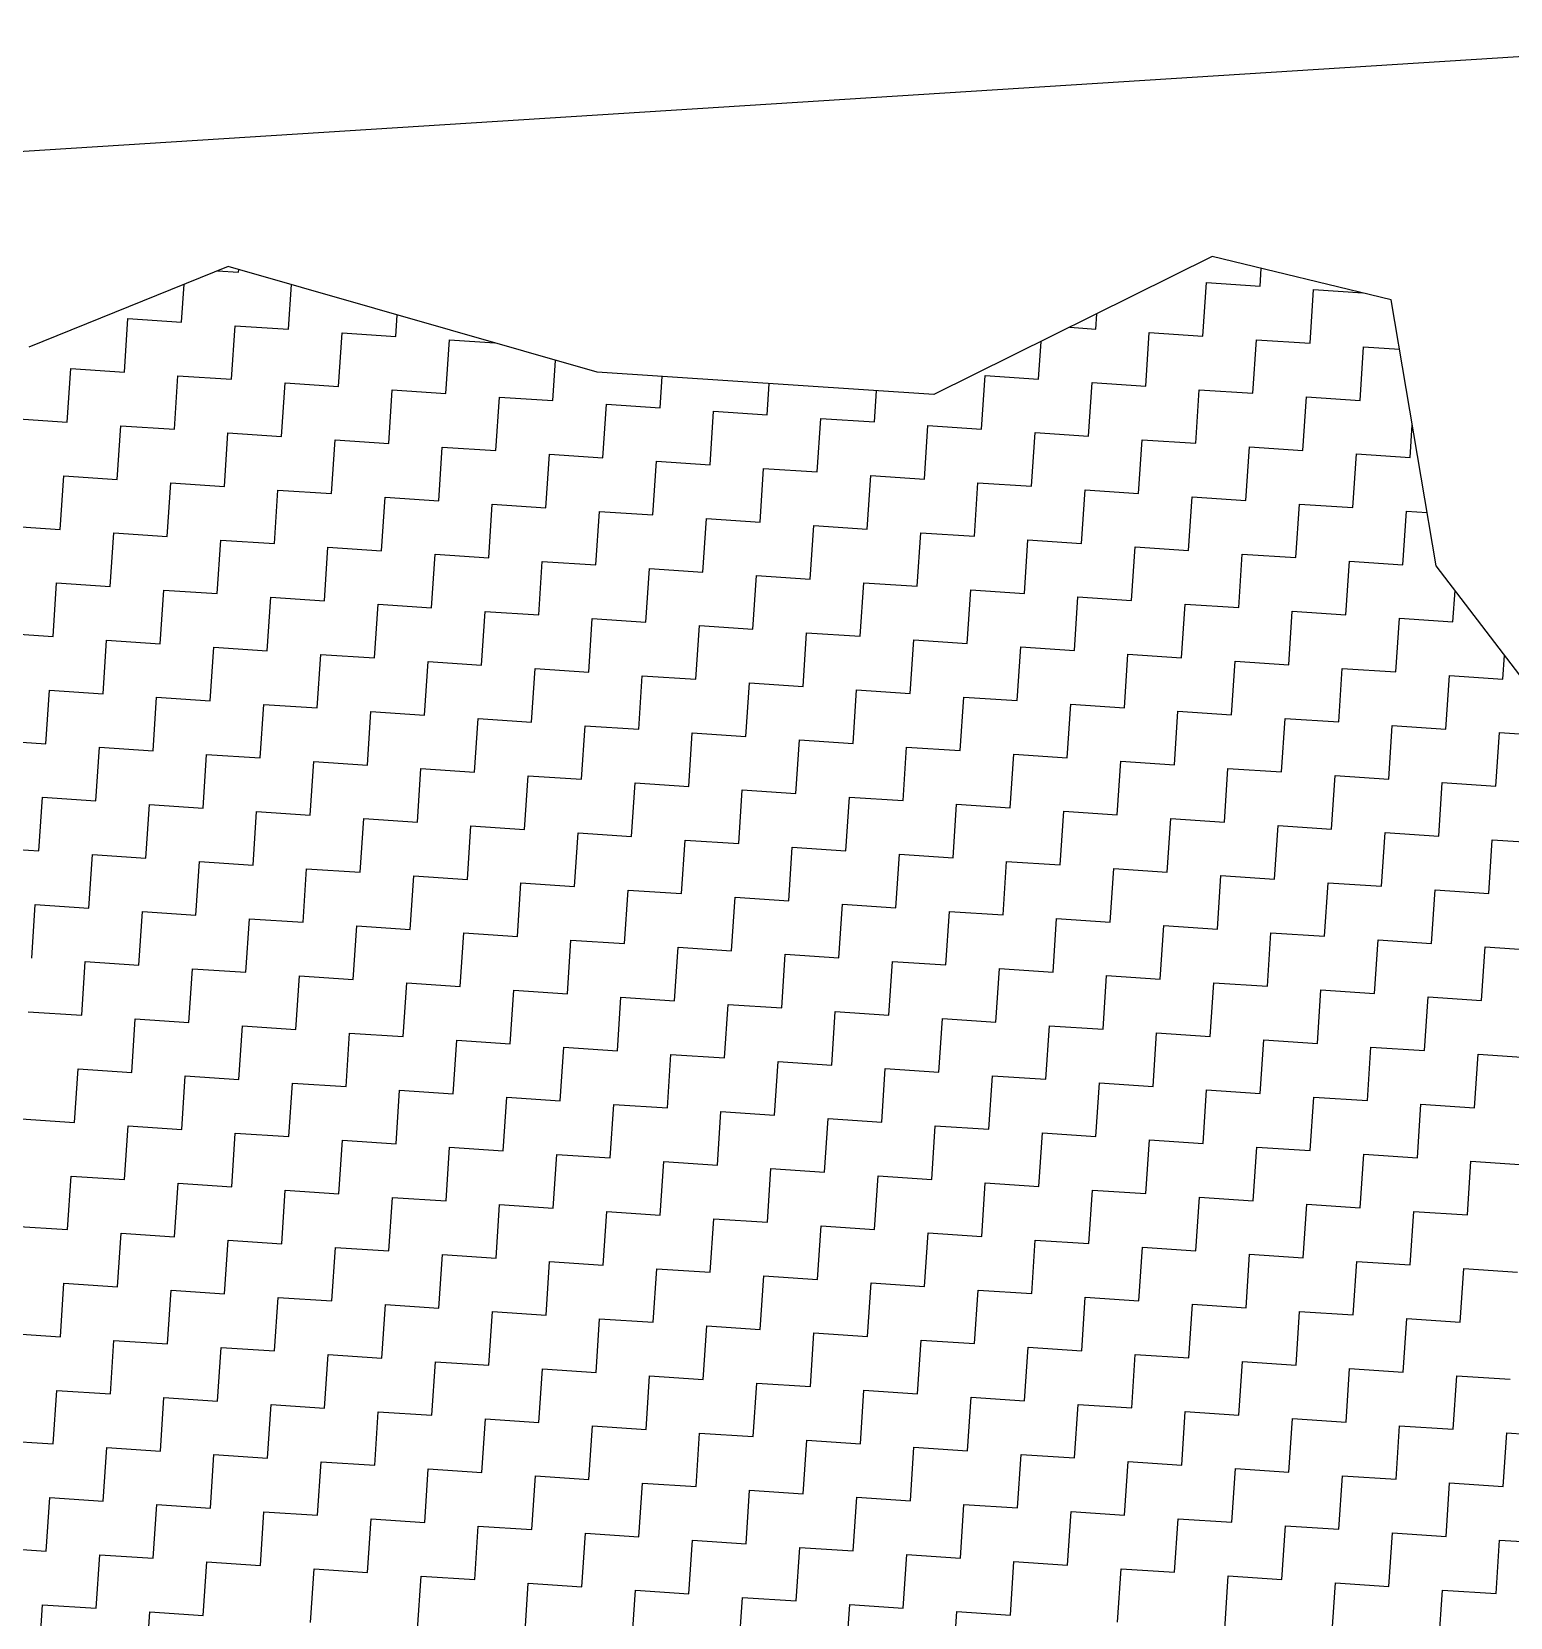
# Model space of a CAD drawing. Header units: metres. Extents: x 286068 to 287358, y 2005630 to 2007098.
# Drawn here: x 286304.6 to 286394, y 2006341.9 to 2006437.8 of the extents above; entities that cross this region are included whole.
import ezdxf

# ---------------------------------------------------------------- set-up
doc = ezdxf.new("R2010")
doc.units = ezdxf.units.M
doc.layers.add('POLY_HATCH', color=12, linetype='Continuous')
doc.layers.add('V_BOUND_LINE', color=7, linetype='Continuous')

msp = doc.modelspace()

# ---------------------------------------------------------------- linework, layer by layer
at = {"layer": 'POLY_HATCH'}
for p, q in [((286316.467, 2006423.641), (286304.392, 2006418.76)), ((286338.784, 2006417.235), (286316.467, 2006423.641)), ((286376.015, 2006424.233), (286359.162, 2006415.882)), ((286386.834, 2006421.621), (286376.015, 2006424.233)), ((286389.556, 2006405.53), (286386.834, 2006421.621)), ((286359.162, 2006415.882), (286338.784, 2006417.235)), ((286404.204, 2006386.374), (286389.556, 2006405.53))]:
    msp.add_line(p, q, dxfattribs=at)
at = {"layer": 'POLY_HATCH', "linetype": 'Continuous'}
for p, q in [((286315.822, 2006423.38), (286317.091, 2006423.296)), ((286317.091, 2006423.296), (286317.102, 2006423.458)), ((286378.901, 2006422.449), (286378.972, 2006423.519)), ((286313.634, 2006420.269), (286313.786, 2006422.557)), ((286320.118, 2006419.839), (286320.297, 2006422.541)), ((286375.444, 2006419.422), (286375.659, 2006422.664)), ((286375.659, 2006422.664), (286378.901, 2006422.449)), ((286381.928, 2006418.992), (286382.143, 2006422.233)), ((286382.143, 2006422.233), (286385.116, 2006422.036)), ((286368.96, 2006419.852), (286369.021, 2006420.767)), ((286310.177, 2006417.242), (286310.392, 2006420.484)), ((286310.392, 2006420.484), (286313.634, 2006420.269)), ((286316.661, 2006416.812), (286316.876, 2006420.054)), ((286316.876, 2006420.054), (286320.118, 2006419.839)), ((286326.601, 2006419.408), (286326.688, 2006420.707)), ((286367.386, 2006419.957), (286368.96, 2006419.852)), ((286323.144, 2006416.382), (286323.36, 2006419.623)), ((286323.36, 2006419.623), (286326.601, 2006419.408)), ((286329.628, 2006415.951), (286329.843, 2006419.193)), ((286329.843, 2006419.193), (286332.598, 2006419.01)), ((286365.503, 2006416.826), (286365.654, 2006419.099)), ((286371.987, 2006416.395), (286372.202, 2006419.637)), ((286372.202, 2006419.637), (286375.444, 2006419.422)), ((286378.471, 2006415.965), (286378.686, 2006419.207)), ((286378.686, 2006419.207), (286381.928, 2006418.992)), ((286336.112, 2006415.521), (286336.273, 2006417.955)), ((286384.954, 2006415.535), (286385.17, 2006418.776)), ((286385.17, 2006418.776), (286387.34, 2006418.632)), ((286306.72, 2006414.216), (286306.935, 2006417.458)), ((286306.935, 2006417.458), (286310.177, 2006417.242)), ((286313.204, 2006413.785), (286313.419, 2006417.027)), ((286313.419, 2006417.027), (286316.661, 2006416.812)), ((286342.595, 2006415.09), (286342.72, 2006416.973)), ((286362.046, 2006413.799), (286362.262, 2006417.041)), ((286362.262, 2006417.041), (286365.503, 2006416.826)), ((286319.687, 2006413.355), (286319.903, 2006416.597)), ((286319.903, 2006416.597), (286323.144, 2006416.382)), ((286326.171, 2006412.925), (286326.386, 2006416.166)), ((286326.386, 2006416.166), (286329.628, 2006415.951)), ((286349.079, 2006414.66), (286349.204, 2006416.543)), ((286355.563, 2006414.23), (286355.688, 2006416.112)), ((286368.53, 2006413.369), (286368.745, 2006416.611)), ((286368.745, 2006416.611), (286371.987, 2006416.395)), ((286375.014, 2006412.938), (286375.229, 2006416.18)), ((286375.229, 2006416.18), (286378.471, 2006415.965)), ((286332.655, 2006412.494), (286332.87, 2006415.736)), ((286332.87, 2006415.736), (286336.112, 2006415.521)), ((286339.138, 2006412.064), (286339.354, 2006415.306)), ((286339.354, 2006415.306), (286342.595, 2006415.09)), ((286381.497, 2006412.508), (286381.713, 2006415.75)), ((286381.713, 2006415.75), (286384.954, 2006415.535)), ((286303.478, 2006414.431), (286306.72, 2006414.216)), ((286345.622, 2006411.633), (286345.837, 2006414.875)), ((286345.837, 2006414.875), (286349.079, 2006414.66)), ((286352.106, 2006411.203), (286352.321, 2006414.445)), ((286352.321, 2006414.445), (286355.563, 2006414.23)), ((286387.981, 2006412.077), (286388.113, 2006414.063)), ((286309.747, 2006410.759), (286309.962, 2006414.001)), ((286309.962, 2006414.001), (286313.204, 2006413.785)), ((286316.23, 2006410.328), (286316.446, 2006413.57)), ((286316.446, 2006413.57), (286319.687, 2006413.355)), ((286322.714, 2006409.898), (286322.929, 2006413.14)), ((286322.929, 2006413.14), (286326.171, 2006412.925)), ((286358.589, 2006410.772), (286358.805, 2006414.014)), ((286358.805, 2006414.014), (286362.046, 2006413.799)), ((286365.073, 2006410.342), (286365.288, 2006413.584)), ((286365.288, 2006413.584), (286368.53, 2006413.369)), ((286371.557, 2006409.912), (286371.772, 2006413.154)), ((286371.772, 2006413.154), (286375.014, 2006412.938)), ((286329.198, 2006409.468), (286329.413, 2006412.709)), ((286329.413, 2006412.709), (286332.655, 2006412.494)), ((286335.681, 2006409.037), (286335.897, 2006412.279)), ((286335.897, 2006412.279), (286339.138, 2006412.064)), ((286378.04, 2006409.481), (286378.256, 2006412.723)), ((286378.256, 2006412.723), (286381.497, 2006412.508)), ((286384.524, 2006409.051), (286384.739, 2006412.293)), ((286384.739, 2006412.293), (286387.981, 2006412.077)), ((286342.165, 2006408.607), (286342.38, 2006411.849)), ((286342.38, 2006411.849), (286345.622, 2006411.633)), ((286348.649, 2006408.176), (286348.864, 2006411.418)), ((286348.864, 2006411.418), (286352.106, 2006411.203)), ((286306.29, 2006407.732), (286306.505, 2006410.974)), ((286306.505, 2006410.974), (286309.747, 2006410.759)), ((286312.773, 2006407.302), (286312.989, 2006410.544)), ((286312.989, 2006410.544), (286316.23, 2006410.328)), ((286355.132, 2006407.746), (286355.348, 2006410.988)), ((286355.348, 2006410.988), (286358.589, 2006410.772)), ((286361.616, 2006407.315), (286361.831, 2006410.557)), ((286361.831, 2006410.557), (286365.073, 2006410.342)), ((286319.257, 2006406.871), (286319.472, 2006410.113)), ((286319.472, 2006410.113), (286322.714, 2006409.898)), ((286325.741, 2006406.441), (286325.956, 2006409.683)), ((286325.956, 2006409.683), (286329.198, 2006409.468)), ((286332.224, 2006406.01), (286332.44, 2006409.252)), ((286332.44, 2006409.252), (286335.681, 2006409.037)), ((286368.1, 2006406.885), (286368.315, 2006410.127)), ((286368.315, 2006410.127), (286371.557, 2006409.912)), ((286374.583, 2006406.455), (286374.799, 2006409.696)), ((286374.799, 2006409.696), (286378.04, 2006409.481)), ((286381.067, 2006406.024), (286381.282, 2006409.266)), ((286381.282, 2006409.266), (286384.524, 2006409.051)), ((286338.708, 2006405.58), (286338.923, 2006408.822)), ((286338.923, 2006408.822), (286342.165, 2006408.607)), ((286345.192, 2006405.15), (286345.407, 2006408.391)), ((286345.407, 2006408.391), (286348.649, 2006408.176)), ((286387.551, 2006405.594), (286387.766, 2006408.836)), ((286387.766, 2006408.836), (286389.011, 2006408.753)), ((286303.048, 2006407.947), (286306.29, 2006407.732)), ((286309.316, 2006404.275), (286309.531, 2006407.517)), ((286309.531, 2006407.517), (286312.773, 2006407.302)), ((286351.675, 2006404.719), (286351.891, 2006407.961)), ((286351.891, 2006407.961), (286355.132, 2006407.746)), ((286358.159, 2006404.289), (286358.374, 2006407.531)), ((286358.374, 2006407.531), (286361.616, 2006407.315)), ((286315.8, 2006403.845), (286316.015, 2006407.087)), ((286316.015, 2006407.087), (286319.257, 2006406.871)), ((286322.284, 2006403.414), (286322.499, 2006406.656)), ((286322.499, 2006406.656), (286325.741, 2006406.441)), ((286364.643, 2006403.858), (286364.858, 2006407.1)), ((286364.858, 2006407.1), (286368.1, 2006406.885)), ((286371.126, 2006403.428), (286371.341, 2006406.67)), ((286371.341, 2006406.67), (286374.583, 2006406.455)), ((286328.767, 2006402.984), (286328.982, 2006406.226)), ((286328.982, 2006406.226), (286332.224, 2006406.01)), ((286335.251, 2006402.553), (286335.466, 2006405.795)), ((286335.466, 2006405.795), (286338.708, 2006405.58)), ((286377.61, 2006402.998), (286377.825, 2006406.239)), ((286377.825, 2006406.239), (286381.067, 2006406.024)), ((286384.094, 2006402.567), (286384.309, 2006405.809)), ((286384.309, 2006405.809), (286387.551, 2006405.594)), ((286305.859, 2006401.248), (286306.074, 2006404.49)), ((286306.074, 2006404.49), (286309.316, 2006404.275)), ((286341.735, 2006402.123), (286341.95, 2006405.365)), ((286341.95, 2006405.365), (286345.192, 2006405.15)), ((286348.218, 2006401.693), (286348.433, 2006404.934)), ((286348.433, 2006404.934), (286351.675, 2006404.719)), ((286354.702, 2006401.262), (286354.917, 2006404.504)), ((286354.917, 2006404.504), (286358.159, 2006404.289)), ((286312.343, 2006400.818), (286312.558, 2006404.06)), ((286312.558, 2006404.06), (286315.8, 2006403.845)), ((286318.827, 2006400.388), (286319.042, 2006403.629)), ((286319.042, 2006403.629), (286322.284, 2006403.414)), ((286361.186, 2006400.832), (286361.401, 2006404.074)), ((286361.401, 2006404.074), (286364.643, 2006403.858)), ((286367.669, 2006400.401), (286367.884, 2006403.643)), ((286367.884, 2006403.643), (286371.126, 2006403.428)), ((286390.577, 2006402.137), (286390.703, 2006404.031)), ((286325.31, 2006399.957), (286325.525, 2006403.199)), ((286325.525, 2006403.199), (286328.767, 2006402.984)), ((286331.794, 2006399.527), (286332.009, 2006402.769)), ((286332.009, 2006402.769), (286335.251, 2006402.553)), ((286374.153, 2006399.971), (286374.368, 2006403.213)), ((286374.368, 2006403.213), (286377.61, 2006402.998)), ((286380.637, 2006399.541), (286380.852, 2006402.782)), ((286380.852, 2006402.782), (286384.094, 2006402.567)), ((286338.278, 2006399.096), (286338.493, 2006402.338)), ((286338.493, 2006402.338), (286341.735, 2006402.123)), ((286344.761, 2006398.666), (286344.976, 2006401.908)), ((286344.976, 2006401.908), (286348.218, 2006401.693)), ((286387.12, 2006399.11), (286387.335, 2006402.352)), ((286387.335, 2006402.352), (286390.577, 2006402.137)), ((286302.617, 2006401.464), (286305.859, 2006401.248)), ((286308.886, 2006397.791), (286309.101, 2006401.033)), ((286309.101, 2006401.033), (286312.343, 2006400.818)), ((286351.245, 2006398.236), (286351.46, 2006401.477)), ((286351.46, 2006401.477), (286354.702, 2006401.262)), ((286357.729, 2006397.805), (286357.944, 2006401.047)), ((286357.944, 2006401.047), (286361.186, 2006400.832)), ((286364.212, 2006397.375), (286364.427, 2006400.617)), ((286364.427, 2006400.617), (286367.669, 2006400.401)), ((286315.37, 2006397.361), (286315.585, 2006400.603)), ((286315.585, 2006400.603), (286318.827, 2006400.388)), ((286321.853, 2006396.931), (286322.068, 2006400.172)), ((286322.068, 2006400.172), (286325.31, 2006399.957)), ((286328.337, 2006396.5), (286328.552, 2006399.742)), ((286328.552, 2006399.742), (286331.794, 2006399.527)), ((286370.696, 2006396.944), (286370.911, 2006400.186)), ((286370.911, 2006400.186), (286374.153, 2006399.971)), ((286377.18, 2006396.514), (286377.395, 2006399.756)), ((286377.395, 2006399.756), (286380.637, 2006399.541)), ((286393.604, 2006398.68), (286393.699, 2006400.113)), ((286334.821, 2006396.07), (286335.036, 2006399.312)), ((286335.036, 2006399.312), (286338.278, 2006399.096)), ((286341.304, 2006395.639), (286341.519, 2006398.881)), ((286341.519, 2006398.881), (286344.761, 2006398.666)), ((286383.663, 2006396.084), (286383.878, 2006399.325)), ((286383.878, 2006399.325), (286387.12, 2006399.11)), ((286390.147, 2006395.653), (286390.362, 2006398.895)), ((286390.362, 2006398.895), (286393.604, 2006398.68)), ((286305.429, 2006394.765), (286305.644, 2006398.007)), ((286305.644, 2006398.007), (286308.886, 2006397.791)), ((286347.788, 2006395.209), (286348.003, 2006398.451)), ((286348.003, 2006398.451), (286351.245, 2006398.236)), ((286354.272, 2006394.779), (286354.487, 2006398.02)), ((286354.487, 2006398.02), (286357.729, 2006397.805)), ((286311.913, 2006394.334), (286312.128, 2006397.576)), ((286312.128, 2006397.576), (286315.37, 2006397.361)), ((286318.396, 2006393.904), (286318.611, 2006397.146)), ((286318.611, 2006397.146), (286321.853, 2006396.931)), ((286360.755, 2006394.348), (286360.97, 2006397.59)), ((286360.97, 2006397.59), (286364.212, 2006397.375)), ((286367.239, 2006393.918), (286367.454, 2006397.16)), ((286367.454, 2006397.16), (286370.696, 2006396.944)), ((286324.88, 2006393.474), (286325.095, 2006396.715)), ((286325.095, 2006396.715), (286328.337, 2006396.5)), ((286331.363, 2006393.043), (286331.579, 2006396.285)), ((286331.579, 2006396.285), (286334.821, 2006396.07)), ((286337.847, 2006392.613), (286338.062, 2006395.855)), ((286338.062, 2006395.855), (286341.304, 2006395.639)), ((286373.723, 2006393.487), (286373.938, 2006396.729)), ((286373.938, 2006396.729), (286377.18, 2006396.514)), ((286380.206, 2006393.057), (286380.421, 2006396.299)), ((286380.421, 2006396.299), (286383.663, 2006396.084)), ((286386.69, 2006392.626), (286386.905, 2006395.868)), ((286386.905, 2006395.868), (286390.147, 2006395.653)), ((286302.187, 2006394.98), (286305.429, 2006394.765)), ((286344.331, 2006392.182), (286344.546, 2006395.424)), ((286344.546, 2006395.424), (286347.788, 2006395.209)), ((286350.814, 2006391.752), (286351.03, 2006394.994)), ((286351.03, 2006394.994), (286354.272, 2006394.779)), ((286393.173, 2006392.196), (286393.389, 2006395.438)), ((286393.389, 2006395.438), (286396.631, 2006395.223)), ((286308.455, 2006391.308), (286308.671, 2006394.55)), ((286308.671, 2006394.55), (286311.913, 2006394.334)), ((286314.939, 2006390.877), (286315.154, 2006394.119)), ((286315.154, 2006394.119), (286318.396, 2006393.904)), ((286357.298, 2006391.322), (286357.513, 2006394.563)), ((286357.513, 2006394.563), (286360.755, 2006394.348)), ((286363.782, 2006390.891), (286363.997, 2006394.133)), ((286363.997, 2006394.133), (286367.239, 2006393.918)), ((286321.423, 2006390.447), (286321.638, 2006393.689)), ((286321.638, 2006393.689), (286324.88, 2006393.474)), ((286327.906, 2006390.017), (286328.122, 2006393.258)), ((286328.122, 2006393.258), (286331.363, 2006393.043)), ((286370.265, 2006390.461), (286370.481, 2006393.703)), ((286370.481, 2006393.703), (286373.723, 2006393.487)), ((286376.749, 2006390.03), (286376.964, 2006393.272)), ((286376.964, 2006393.272), (286380.206, 2006393.057)), ((286334.39, 2006389.586), (286334.605, 2006392.828)), ((286334.605, 2006392.828), (286337.847, 2006392.613)), ((286340.874, 2006389.156), (286341.089, 2006392.398)), ((286341.089, 2006392.398), (286344.331, 2006392.182)), ((286383.233, 2006389.6), (286383.448, 2006392.842)), ((286383.448, 2006392.842), (286386.69, 2006392.626)), ((286389.716, 2006389.169), (286389.932, 2006392.411)), ((286389.932, 2006392.411), (286393.173, 2006392.196)), ((286304.998, 2006388.281), (286305.214, 2006391.523)), ((286305.214, 2006391.523), (286308.455, 2006391.308)), ((286311.482, 2006387.851), (286311.697, 2006391.093)), ((286311.697, 2006391.093), (286314.939, 2006390.877)), ((286347.357, 2006388.725), (286347.573, 2006391.967)), ((286347.573, 2006391.967), (286350.814, 2006391.752)), ((286353.841, 2006388.295), (286354.056, 2006391.537)), ((286354.056, 2006391.537), (286357.298, 2006391.322)), ((286360.325, 2006387.864), (286360.54, 2006391.106)), ((286360.54, 2006391.106), (286363.782, 2006390.891)), ((286317.966, 2006387.42), (286318.181, 2006390.662)), ((286318.181, 2006390.662), (286321.423, 2006390.447)), ((286324.449, 2006386.99), (286324.665, 2006390.232)), ((286324.665, 2006390.232), (286327.906, 2006390.017)), ((286366.808, 2006387.434), (286367.024, 2006390.676)), ((286367.024, 2006390.676), (286370.265, 2006390.461)), ((286373.292, 2006387.004), (286373.507, 2006390.245)), ((286373.507, 2006390.245), (286376.749, 2006390.03)), ((286330.933, 2006386.559), (286331.148, 2006389.801)), ((286331.148, 2006389.801), (286334.39, 2006389.586)), ((286337.417, 2006386.129), (286337.632, 2006389.371)), ((286337.632, 2006389.371), (286340.874, 2006389.156)), ((286379.776, 2006386.573), (286379.991, 2006389.815)), ((286379.991, 2006389.815), (286383.233, 2006389.6)), ((286386.259, 2006386.143), (286386.475, 2006389.385)), ((286386.475, 2006389.385), (286389.716, 2006389.169)), ((286301.757, 2006388.496), (286304.998, 2006388.281)), ((286343.9, 2006385.699), (286344.116, 2006388.941)), ((286344.116, 2006388.941), (286347.357, 2006388.725)), ((286350.384, 2006385.268), (286350.599, 2006388.51)), ((286350.599, 2006388.51), (286353.841, 2006388.295)), ((286392.743, 2006385.712), (286392.958, 2006388.954)), ((286392.958, 2006388.954), (286396.2, 2006388.739)), ((286308.025, 2006384.824), (286308.24, 2006388.066)), ((286308.24, 2006388.066), (286311.482, 2006387.851)), ((286314.509, 2006384.394), (286314.724, 2006387.636)), ((286314.724, 2006387.636), (286317.966, 2006387.42)), ((286320.992, 2006383.963), (286321.208, 2006387.205)), ((286321.208, 2006387.205), (286324.449, 2006386.99)), ((286356.868, 2006384.838), (286357.083, 2006388.08)), ((286357.083, 2006388.08), (286360.325, 2006387.864)), ((286363.351, 2006384.407), (286363.567, 2006387.649)), ((286363.567, 2006387.649), (286366.808, 2006387.434)), ((286369.835, 2006383.977), (286370.05, 2006387.219)), ((286370.05, 2006387.219), (286373.292, 2006387.004)), ((286327.476, 2006383.533), (286327.691, 2006386.775)), ((286327.691, 2006386.775), (286330.933, 2006386.559)), ((286333.96, 2006383.102), (286334.175, 2006386.344)), ((286334.175, 2006386.344), (286337.417, 2006386.129)), ((286376.319, 2006383.547), (286376.534, 2006386.788)), ((286376.534, 2006386.788), (286379.776, 2006386.573)), ((286382.802, 2006383.116), (286383.018, 2006386.358)), ((286383.018, 2006386.358), (286386.259, 2006386.143)), ((286340.443, 2006382.672), (286340.659, 2006385.914)), ((286340.659, 2006385.914), (286343.9, 2006385.699)), ((286346.927, 2006382.242), (286347.142, 2006385.483)), ((286347.142, 2006385.483), (286350.384, 2006385.268)), ((286389.286, 2006382.686), (286389.501, 2006385.928)), ((286389.501, 2006385.928), (286392.743, 2006385.712)), ((286304.568, 2006381.797), (286304.783, 2006385.039)), ((286304.783, 2006385.039), (286308.025, 2006384.824)), ((286311.052, 2006381.367), (286311.267, 2006384.609)), ((286311.267, 2006384.609), (286314.509, 2006384.394)), ((286353.411, 2006381.811), (286353.626, 2006385.053)), ((286353.626, 2006385.053), (286356.868, 2006384.838)), ((286359.894, 2006381.381), (286360.11, 2006384.623)), ((286360.11, 2006384.623), (286363.351, 2006384.407)), ((286317.535, 2006380.937), (286317.751, 2006384.178)), ((286317.751, 2006384.178), (286320.992, 2006383.963)), ((286324.019, 2006380.506), (286324.234, 2006383.748)), ((286324.234, 2006383.748), (286327.476, 2006383.533)), ((286366.378, 2006380.95), (286366.593, 2006384.192)), ((286366.593, 2006384.192), (286369.835, 2006383.977)), ((286372.862, 2006380.52), (286373.077, 2006383.762)), ((286373.077, 2006383.762), (286376.319, 2006383.547)), ((286330.503, 2006380.076), (286330.718, 2006383.318)), ((286330.718, 2006383.318), (286333.96, 2006383.102)), ((286336.986, 2006379.645), (286337.202, 2006382.887)), ((286337.202, 2006382.887), (286340.443, 2006382.672)), ((286343.47, 2006379.215), (286343.685, 2006382.457)), ((286343.685, 2006382.457), (286346.927, 2006382.242)), ((286379.345, 2006380.09), (286379.561, 2006383.331)), ((286379.561, 2006383.331), (286382.802, 2006383.116)), ((286385.829, 2006379.659), (286386.044, 2006382.901)), ((286386.044, 2006382.901), (286389.286, 2006382.686)), ((286392.313, 2006379.229), (286392.528, 2006382.471)), ((286392.528, 2006382.471), (286395.77, 2006382.255)), ((286307.595, 2006378.34), (286307.81, 2006381.582)), ((286307.81, 2006381.582), (286311.052, 2006381.367)), ((286349.954, 2006378.785), (286350.169, 2006382.026)), ((286350.169, 2006382.026), (286353.411, 2006381.811)), ((286356.437, 2006378.354), (286356.653, 2006381.596)), ((286356.653, 2006381.596), (286359.894, 2006381.381)), ((286314.078, 2006377.91), (286314.294, 2006381.152)), ((286314.294, 2006381.152), (286317.535, 2006380.937)), ((286320.562, 2006377.48), (286320.777, 2006380.721)), ((286320.777, 2006380.721), (286324.019, 2006380.506)), ((286362.921, 2006377.924), (286363.136, 2006381.166)), ((286363.136, 2006381.166), (286366.378, 2006380.95)), ((286369.405, 2006377.493), (286369.62, 2006380.735)), ((286369.62, 2006380.735), (286372.862, 2006380.52)), ((286327.046, 2006377.049), (286327.261, 2006380.291)), ((286327.261, 2006380.291), (286330.503, 2006380.076)), ((286333.529, 2006376.619), (286333.744, 2006379.861)), ((286333.744, 2006379.861), (286336.986, 2006379.645)), ((286375.888, 2006377.063), (286376.104, 2006380.305)), ((286376.104, 2006380.305), (286379.345, 2006380.09)), ((286382.372, 2006376.633), (286382.587, 2006379.874)), ((286382.587, 2006379.874), (286385.829, 2006379.659)), ((286304.353, 2006378.556), (286307.595, 2006378.34)), ((286340.013, 2006376.188), (286340.228, 2006379.43)), ((286340.228, 2006379.43), (286343.47, 2006379.215)), ((286346.497, 2006375.758), (286346.712, 2006379)), ((286346.712, 2006379), (286349.954, 2006378.785)), ((286352.98, 2006375.328), (286353.195, 2006378.569)), ((286353.195, 2006378.569), (286356.437, 2006378.354)), ((286388.856, 2006376.202), (286389.071, 2006379.444)), ((286389.071, 2006379.444), (286392.313, 2006379.229)), ((286310.621, 2006374.883), (286310.836, 2006378.125)), ((286310.836, 2006378.125), (286314.078, 2006377.91)), ((286317.105, 2006374.453), (286317.32, 2006377.695)), ((286317.32, 2006377.695), (286320.562, 2006377.48)), ((286359.464, 2006374.897), (286359.679, 2006378.139)), ((286359.679, 2006378.139), (286362.921, 2006377.924)), ((286365.948, 2006374.467), (286366.163, 2006377.709)), ((286366.163, 2006377.709), (286369.405, 2006377.493)), ((286323.589, 2006374.023), (286323.804, 2006377.264)), ((286323.804, 2006377.264), (286327.046, 2006377.049)), ((286330.072, 2006373.592), (286330.287, 2006376.834)), ((286330.287, 2006376.834), (286333.529, 2006376.619)), ((286372.431, 2006374.036), (286372.646, 2006377.278)), ((286372.646, 2006377.278), (286375.888, 2006377.063)), ((286378.915, 2006373.606), (286379.13, 2006376.848)), ((286379.13, 2006376.848), (286382.372, 2006376.633)), ((286336.556, 2006373.162), (286336.771, 2006376.404)), ((286336.771, 2006376.404), (286340.013, 2006376.188)), ((286343.04, 2006372.731), (286343.255, 2006375.973)), ((286343.255, 2006375.973), (286346.497, 2006375.758)), ((286385.399, 2006373.176), (286385.614, 2006376.417)), ((286385.614, 2006376.417), (286388.856, 2006376.202)), ((286391.882, 2006372.745), (286392.097, 2006375.987)), ((286392.097, 2006375.987), (286395.339, 2006375.772)), ((286307.164, 2006371.857), (286307.379, 2006375.099)), ((286307.379, 2006375.099), (286310.621, 2006374.883)), ((286349.523, 2006372.301), (286349.738, 2006375.543)), ((286349.738, 2006375.543), (286352.98, 2006375.328)), ((286356.007, 2006371.871), (286356.222, 2006375.112)), ((286356.222, 2006375.112), (286359.464, 2006374.897)), ((286313.648, 2006371.426), (286313.863, 2006374.668)), ((286313.863, 2006374.668), (286317.105, 2006374.453)), ((286320.132, 2006370.996), (286320.347, 2006374.238)), ((286320.347, 2006374.238), (286323.589, 2006374.023)), ((286326.615, 2006370.566), (286326.83, 2006373.807)), ((286326.83, 2006373.807), (286330.072, 2006373.592)), ((286362.491, 2006371.44), (286362.706, 2006374.682)), ((286362.706, 2006374.682), (286365.948, 2006374.467)), ((286368.974, 2006371.01), (286369.189, 2006374.252)), ((286369.189, 2006374.252), (286372.431, 2006374.036)), ((286375.458, 2006370.579), (286375.673, 2006373.821)), ((286375.673, 2006373.821), (286378.915, 2006373.606)), ((286333.099, 2006370.135), (286333.314, 2006373.377)), ((286333.314, 2006373.377), (286336.556, 2006373.162)), ((286339.583, 2006369.705), (286339.798, 2006372.947)), ((286339.798, 2006372.947), (286343.04, 2006372.731)), ((286381.942, 2006370.149), (286382.157, 2006373.391)), ((286382.157, 2006373.391), (286385.399, 2006373.176)), ((286388.425, 2006369.718), (286388.64, 2006372.96)), ((286388.64, 2006372.96), (286391.882, 2006372.745)), ((286303.922, 2006372.072), (286307.164, 2006371.857)), ((286346.066, 2006369.274), (286346.281, 2006372.516)), ((286346.281, 2006372.516), (286349.523, 2006372.301)), ((286352.55, 2006368.844), (286352.765, 2006372.086)), ((286352.765, 2006372.086), (286356.007, 2006371.871)), ((286310.191, 2006368.4), (286310.406, 2006371.642)), ((286310.406, 2006371.642), (286313.648, 2006371.426)), ((286316.675, 2006367.969), (286316.89, 2006371.211)), ((286316.89, 2006371.211), (286320.132, 2006370.996)), ((286359.034, 2006368.413), (286359.249, 2006371.655)), ((286359.249, 2006371.655), (286362.491, 2006371.44)), ((286365.517, 2006367.983), (286365.732, 2006371.225)), ((286365.732, 2006371.225), (286368.974, 2006371.01)), ((286323.158, 2006367.539), (286323.373, 2006370.781)), ((286323.373, 2006370.781), (286326.615, 2006370.566)), ((286329.642, 2006367.109), (286329.857, 2006370.35)), ((286329.857, 2006370.35), (286333.099, 2006370.135)), ((286336.126, 2006366.678), (286336.341, 2006369.92)), ((286336.341, 2006369.92), (286339.583, 2006369.705)), ((286372.001, 2006367.553), (286372.216, 2006370.794)), ((286372.216, 2006370.794), (286375.458, 2006370.579)), ((286378.485, 2006367.122), (286378.7, 2006370.364)), ((286378.7, 2006370.364), (286381.942, 2006370.149)), ((286384.968, 2006366.692), (286385.183, 2006369.934)), ((286385.183, 2006369.934), (286388.425, 2006369.718)), ((286342.609, 2006366.248), (286342.824, 2006369.49)), ((286342.824, 2006369.49), (286346.066, 2006369.274)), ((286349.093, 2006365.817), (286349.308, 2006369.059)), ((286349.308, 2006369.059), (286352.55, 2006368.844)), ((286391.452, 2006366.261), (286391.667, 2006369.503)), ((286391.667, 2006369.503), (286394.909, 2006369.288)), ((286306.734, 2006365.373), (286306.949, 2006368.615)), ((286306.949, 2006368.615), (286310.191, 2006368.4)), ((286313.217, 2006364.943), (286313.433, 2006368.185)), ((286313.433, 2006368.185), (286316.675, 2006367.969)), ((286355.576, 2006365.387), (286355.792, 2006368.629)), ((286355.792, 2006368.629), (286359.034, 2006368.413)), ((286362.06, 2006364.956), (286362.275, 2006368.198)), ((286362.275, 2006368.198), (286365.517, 2006367.983)), ((286319.701, 2006364.512), (286319.916, 2006367.754)), ((286319.916, 2006367.754), (286323.158, 2006367.539)), ((286326.185, 2006364.082), (286326.4, 2006367.324)), ((286326.4, 2006367.324), (286329.642, 2006367.109)), ((286368.544, 2006364.526), (286368.759, 2006367.768)), ((286368.759, 2006367.768), (286372.001, 2006367.553)), ((286375.027, 2006364.096), (286375.243, 2006367.337)), ((286375.243, 2006367.337), (286378.485, 2006367.122)), ((286332.668, 2006363.651), (286332.884, 2006366.893)), ((286332.884, 2006366.893), (286336.126, 2006366.678)), ((286339.152, 2006363.221), (286339.367, 2006366.463)), ((286339.367, 2006366.463), (286342.609, 2006366.248)), ((286381.511, 2006363.665), (286381.726, 2006366.907)), ((286381.726, 2006366.907), (286384.968, 2006366.692)), ((286387.995, 2006363.235), (286388.21, 2006366.477)), ((286388.21, 2006366.477), (286391.452, 2006366.261)), ((286303.492, 2006365.588), (286306.734, 2006365.373)), ((286309.76, 2006361.916), (286309.976, 2006365.158)), ((286309.976, 2006365.158), (286313.217, 2006364.943)), ((286345.636, 2006362.791), (286345.851, 2006366.032)), ((286345.851, 2006366.032), (286349.093, 2006365.817)), ((286352.119, 2006362.36), (286352.335, 2006365.602)), ((286352.335, 2006365.602), (286355.576, 2006365.387)), ((286358.603, 2006361.93), (286358.818, 2006365.172)), ((286358.818, 2006365.172), (286362.06, 2006364.956)), ((286316.244, 2006361.486), (286316.459, 2006364.727)), ((286316.459, 2006364.727), (286319.701, 2006364.512)), ((286322.728, 2006361.055), (286322.943, 2006364.297)), ((286322.943, 2006364.297), (286326.185, 2006364.082)), ((286365.087, 2006361.499), (286365.302, 2006364.741)), ((286365.302, 2006364.741), (286368.544, 2006364.526)), ((286371.57, 2006361.069), (286371.786, 2006364.311)), ((286371.786, 2006364.311), (286375.027, 2006364.096)), ((286329.211, 2006360.625), (286329.427, 2006363.867)), ((286329.427, 2006363.867), (286332.668, 2006363.651)), ((286335.695, 2006360.194), (286335.91, 2006363.436)), ((286335.91, 2006363.436), (286339.152, 2006363.221)), ((286378.054, 2006360.639), (286378.269, 2006363.88)), ((286378.269, 2006363.88), (286381.511, 2006363.665)), ((286384.538, 2006360.208), (286384.753, 2006363.45)), ((286384.753, 2006363.45), (286387.995, 2006363.235)), ((286342.179, 2006359.764), (286342.394, 2006363.006)), ((286342.394, 2006363.006), (286345.636, 2006362.791)), ((286348.662, 2006359.334), (286348.878, 2006362.575)), ((286348.878, 2006362.575), (286352.119, 2006362.36)), ((286391.021, 2006359.778), (286391.237, 2006363.02)), ((286391.237, 2006363.02), (286394.478, 2006362.804)), ((286306.303, 2006358.889), (286306.519, 2006362.131)), ((286306.519, 2006362.131), (286309.76, 2006361.916)), ((286312.787, 2006358.459), (286313.002, 2006361.701)), ((286313.002, 2006361.701), (286316.244, 2006361.486)), ((286355.146, 2006358.903), (286355.361, 2006362.145)), ((286355.361, 2006362.145), (286358.603, 2006361.93)), ((286361.63, 2006358.473), (286361.845, 2006361.715)), ((286361.845, 2006361.715), (286365.087, 2006361.499)), ((286319.271, 2006358.029), (286319.486, 2006361.27)), ((286319.486, 2006361.27), (286322.728, 2006361.055)), ((286325.754, 2006357.598), (286325.97, 2006360.84)), ((286325.97, 2006360.84), (286329.211, 2006360.625)), ((286332.238, 2006357.168), (286332.453, 2006360.41)), ((286332.453, 2006360.41), (286335.695, 2006360.194)), ((286368.113, 2006358.042), (286368.329, 2006361.284)), ((286368.329, 2006361.284), (286371.57, 2006361.069)), ((286374.597, 2006357.612), (286374.812, 2006360.854)), ((286374.812, 2006360.854), (286378.054, 2006360.639)), ((286381.081, 2006357.182), (286381.296, 2006360.423)), ((286381.296, 2006360.423), (286384.538, 2006360.208)), ((286338.722, 2006356.737), (286338.937, 2006359.979)), ((286338.937, 2006359.979), (286342.179, 2006359.764)), ((286345.205, 2006356.307), (286345.421, 2006359.549)), ((286345.421, 2006359.549), (286348.662, 2006359.334)), ((286387.564, 2006356.751), (286387.78, 2006359.993)), ((286387.78, 2006359.993), (286391.021, 2006359.778)), ((286303.062, 2006359.105), (286306.303, 2006358.889)), ((286309.33, 2006355.432), (286309.545, 2006358.674)), ((286309.545, 2006358.674), (286312.787, 2006358.459)), ((286351.689, 2006355.877), (286351.904, 2006359.118)), ((286351.904, 2006359.118), (286355.146, 2006358.903)), ((286358.173, 2006355.446), (286358.388, 2006358.688)), ((286358.388, 2006358.688), (286361.63, 2006358.473)), ((286315.814, 2006355.002), (286316.029, 2006358.244)), ((286316.029, 2006358.244), (286319.271, 2006358.029)), ((286322.297, 2006354.572), (286322.513, 2006357.813)), ((286322.513, 2006357.813), (286325.754, 2006357.598)), ((286364.656, 2006355.016), (286364.872, 2006358.258)), ((286364.872, 2006358.258), (286368.113, 2006358.042)), ((286371.14, 2006354.585), (286371.355, 2006357.827)), ((286371.355, 2006357.827), (286374.597, 2006357.612)), ((286328.781, 2006354.141), (286328.996, 2006357.383)), ((286328.996, 2006357.383), (286332.238, 2006357.168)), ((286335.265, 2006353.711), (286335.48, 2006356.953)), ((286335.48, 2006356.953), (286338.722, 2006356.737)), ((286341.748, 2006353.28), (286341.964, 2006356.522)), ((286341.964, 2006356.522), (286345.205, 2006356.307)), ((286377.624, 2006354.155), (286377.839, 2006357.397)), ((286377.839, 2006357.397), (286381.081, 2006357.182)), ((286384.107, 2006353.725), (286384.323, 2006356.966)), ((286384.323, 2006356.966), (286387.564, 2006356.751)), ((286390.591, 2006353.294), (286390.806, 2006356.536)), ((286390.806, 2006356.536), (286394.048, 2006356.321)), ((286305.873, 2006352.406), (286306.088, 2006355.648)), ((286306.088, 2006355.648), (286309.33, 2006355.432)), ((286348.232, 2006352.85), (286348.447, 2006356.092)), ((286348.447, 2006356.092), (286351.689, 2006355.877)), ((286354.716, 2006352.42), (286354.931, 2006355.661)), ((286354.931, 2006355.661), (286358.173, 2006355.446)), ((286312.357, 2006351.975), (286312.572, 2006355.217)), ((286312.572, 2006355.217), (286315.814, 2006355.002)), ((286318.84, 2006351.545), (286319.056, 2006354.787)), ((286319.056, 2006354.787), (286322.297, 2006354.572)), ((286361.199, 2006351.989), (286361.415, 2006355.231)), ((286361.415, 2006355.231), (286364.656, 2006355.016)), ((286367.683, 2006351.559), (286367.898, 2006354.801)), ((286367.898, 2006354.801), (286371.14, 2006354.585)), ((286325.324, 2006351.115), (286325.539, 2006354.356)), ((286325.539, 2006354.356), (286328.781, 2006354.141)), ((286331.808, 2006350.684), (286332.023, 2006353.926)), ((286332.023, 2006353.926), (286335.265, 2006353.711)), ((286374.167, 2006351.128), (286374.382, 2006354.37)), ((286374.382, 2006354.37), (286377.624, 2006354.155)), ((286380.65, 2006350.698), (286380.866, 2006353.94)), ((286380.866, 2006353.94), (286384.107, 2006353.725)), ((286338.291, 2006350.254), (286338.507, 2006353.496)), ((286338.507, 2006353.496), (286341.748, 2006353.28)), ((286344.775, 2006349.823), (286344.99, 2006353.065)), ((286344.99, 2006353.065), (286348.232, 2006352.85)), ((286387.134, 2006350.267), (286387.349, 2006353.509)), ((286387.349, 2006353.509), (286390.591, 2006353.294)), ((286393.618, 2006349.837), (286393.833, 2006353.079)), ((286393.833, 2006353.079), (286397.075, 2006352.864)), ((286302.631, 2006352.621), (286305.873, 2006352.406)), ((286308.9, 2006348.949), (286309.115, 2006352.191)), ((286309.115, 2006352.191), (286312.357, 2006351.975)), ((286315.383, 2006348.518), (286315.598, 2006351.76)), ((286315.598, 2006351.76), (286318.84, 2006351.545)), ((286351.259, 2006349.393), (286351.474, 2006352.635)), ((286351.474, 2006352.635), (286354.716, 2006352.42)), ((286357.742, 2006348.962), (286357.958, 2006352.204)), ((286357.958, 2006352.204), (286361.199, 2006351.989)), ((286364.226, 2006348.532), (286364.441, 2006351.774)), ((286364.441, 2006351.774), (286367.683, 2006351.559)), ((286321.867, 2006348.088), (286322.082, 2006351.33)), ((286322.082, 2006351.33), (286325.324, 2006351.115)), ((286328.351, 2006347.658), (286328.566, 2006350.899)), ((286328.566, 2006350.899), (286331.808, 2006350.684)), ((286370.71, 2006348.102), (286370.925, 2006351.344)), ((286370.925, 2006351.344), (286374.167, 2006351.128)), ((286377.193, 2006347.671), (286377.408, 2006350.913)), ((286377.408, 2006350.913), (286380.65, 2006350.698)), ((286334.834, 2006347.227), (286335.049, 2006350.469)), ((286335.049, 2006350.469), (286338.291, 2006350.254)), ((286341.318, 2006346.797), (286341.533, 2006350.039)), ((286341.533, 2006350.039), (286344.775, 2006349.823)), ((286383.677, 2006347.241), (286383.892, 2006350.483)), ((286383.892, 2006350.483), (286387.134, 2006350.267)), ((286390.161, 2006346.81), (286390.376, 2006350.052)), ((286390.376, 2006350.052), (286393.618, 2006349.837)), ((286305.443, 2006345.922), (286305.658, 2006349.164)), ((286305.658, 2006349.164), (286308.9, 2006348.949)), ((286347.802, 2006346.366), (286348.017, 2006349.608)), ((286348.017, 2006349.608), (286351.259, 2006349.393)), ((286354.285, 2006345.936), (286354.5, 2006349.178)), ((286354.5, 2006349.178), (286357.742, 2006348.962)), ((286311.926, 2006345.492), (286312.141, 2006348.734)), ((286312.141, 2006348.734), (286315.383, 2006348.518)), ((286318.41, 2006345.061), (286318.625, 2006348.303)), ((286318.625, 2006348.303), (286321.867, 2006348.088)), ((286324.894, 2006344.631), (286325.109, 2006347.873)), ((286325.109, 2006347.873), (286328.351, 2006347.658)), ((286360.769, 2006345.505), (286360.984, 2006348.747)), ((286360.984, 2006348.747), (286364.226, 2006348.532)), ((286367.253, 2006345.075), (286367.468, 2006348.317)), ((286367.468, 2006348.317), (286370.71, 2006348.102)), ((286373.736, 2006344.645), (286373.951, 2006347.886)), ((286373.951, 2006347.886), (286377.193, 2006347.671)), ((286331.377, 2006344.2), (286331.592, 2006347.442)), ((286331.592, 2006347.442), (286334.834, 2006347.227)), ((286337.861, 2006343.77), (286338.076, 2006347.012)), ((286338.076, 2006347.012), (286341.318, 2006346.797)), ((286380.22, 2006344.214), (286380.435, 2006347.456)), ((286380.435, 2006347.456), (286383.677, 2006347.241)), ((286386.704, 2006343.784), (286386.919, 2006347.026)), ((286386.919, 2006347.026), (286390.161, 2006346.81)), ((286302.201, 2006346.137), (286305.443, 2006345.922)), ((286344.345, 2006343.34), (286344.56, 2006346.581)), ((286344.56, 2006346.581), (286347.802, 2006346.366)), ((286350.828, 2006342.909), (286351.043, 2006346.151)), ((286351.043, 2006346.151), (286354.285, 2006345.936)), ((286393.187, 2006343.353), (286393.402, 2006346.595)), ((286393.402, 2006346.595), (286396.644, 2006346.38)), ((286308.469, 2006342.465), (286308.684, 2006345.707)), ((286308.684, 2006345.707), (286311.926, 2006345.492)), ((286314.953, 2006342.035), (286315.168, 2006345.277)), ((286315.168, 2006345.277), (286318.41, 2006345.061)), ((286357.312, 2006342.479), (286357.527, 2006345.721)), ((286357.527, 2006345.721), (286360.769, 2006345.505)), ((286363.796, 2006342.048), (286364.011, 2006345.29)), ((286364.011, 2006345.29), (286367.253, 2006345.075)), ((286321.437, 2006341.604), (286321.652, 2006344.846)), ((286321.652, 2006344.846), (286324.894, 2006344.631)), ((286327.92, 2006341.174), (286328.135, 2006344.416)), ((286328.135, 2006344.416), (286331.377, 2006344.2)), ((286370.279, 2006341.618), (286370.494, 2006344.86)), ((286370.494, 2006344.86), (286373.736, 2006344.645)), ((286376.763, 2006341.188), (286376.978, 2006344.429)), ((286376.978, 2006344.429), (286380.22, 2006344.214)), ((286334.404, 2006340.743), (286334.619, 2006343.985)), ((286334.619, 2006343.985), (286337.861, 2006343.77)), ((286340.888, 2006340.313), (286341.103, 2006343.555)), ((286341.103, 2006343.555), (286344.345, 2006343.34)), ((286347.371, 2006339.883), (286347.586, 2006343.124)), ((286347.586, 2006343.124), (286350.828, 2006342.909)), ((286383.247, 2006340.757), (286383.462, 2006343.999)), ((286383.462, 2006343.999), (286386.704, 2006343.784)), ((286389.73, 2006340.327), (286389.945, 2006343.569)), ((286389.945, 2006343.569), (286393.187, 2006343.353)), ((286305.012, 2006339.438), (286305.227, 2006342.68)), ((286305.227, 2006342.68), (286308.469, 2006342.465)), ((286311.496, 2006339.008), (286311.711, 2006342.25)), ((286311.711, 2006342.25), (286314.953, 2006342.035)), ((286353.855, 2006339.452), (286354.07, 2006342.694)), ((286354.07, 2006342.694), (286357.312, 2006342.479)), ((286360.339, 2006339.022), (286360.554, 2006342.264)), ((286360.554, 2006342.264), (286363.796, 2006342.048))]:
    msp.add_line(p, q, dxfattribs=at)
at = {"layer": 'V_BOUND_LINE'}
msp.add_line((286249.65, 2006427.154), (286418.27, 2006437.838), dxfattribs=at)

doc.saveas('drawing.dxf')
